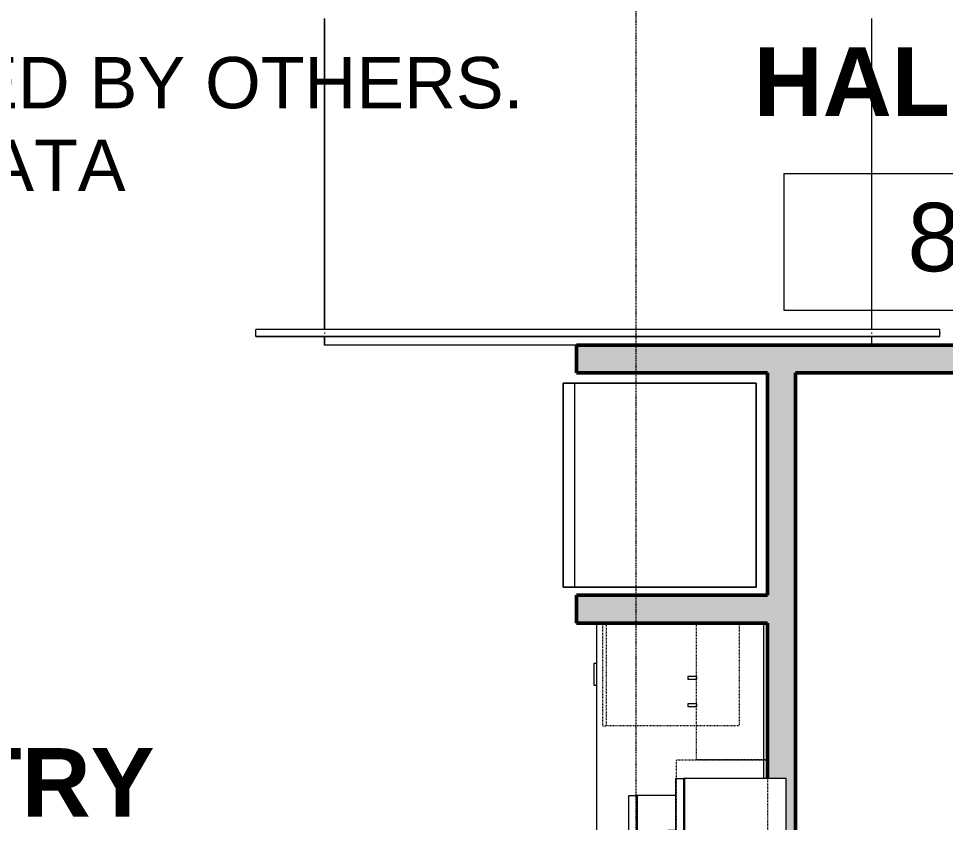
# Model space of a CAD drawing. Header units: inches. Extents: x -1205 to 1409, y -1117 to 895.
# Drawn here: x 506.8 to 669.4, y -146.3 to -5.3 of the extents above; entities that cross this region are included whole.
import ezdxf

# ---------------------------------------------------------------- set-up
doc = ezdxf.new("R2010")
doc.units = ezdxf.units.IN
doc.header["$MEASUREMENT"] = 0
doc.linetypes.add('Dash', pattern=[0.25, 0.125, -0.125])
doc.linetypes.add('Grid Line 1_4_', pattern=[0.4375, 0.25, -0.0625, 0.0625, -0.0625])
for name, color, linetype, lineweight in [('A-AREA-IDEN', 2, 'Continuous', 9), ('A-FLOR', 192, 'Continuous', 13), ('A-FLOR-HRAL', 11, 'Continuous', 13), ('A-FLOR-LEVL', 51, 'Continuous', 9), ('A-WALL-PATT', 111, 'Continuous', 13), ('G-ANNO-TEXT', 231, 'Continuous', 9), ('I-WALL', 2, 'Continuous', 13), ('Q-CASE', 31, 'Continuous', 9), ('Q-SPCQ', 91, 'Continuous', 13), ('S-GRID', 1, 'Continuous', 9)]:
    doc.layers.add(name, color=color, linetype=linetype, lineweight=lineweight)
doc.styles.add('Arial_3', font='arial.ttf', dxfattribs={"height": 9})
doc.styles.add('Arial_5', font='arial.ttf', dxfattribs={"height": 12})
doc.styles.add('Arial_B', font='arialbd.ttf', dxfattribs={"height": 12})

# ---------------------------------------------------------------- blocks, each defined once
blk = doc.blocks.new('1236 - Counter Top - 30_ Depth-4857198-8TH FLOOR TELECOM PLAN')
at = {"layer": 'Q-CASE'}
for p, q in [((-44.26, 30), (9.74, 30)), ((-41.51, 0.75), (-44.26, 0.75)), ((9.74, 0.75), (-17.51, 0.75))]:
    blk.add_line(p, q, dxfattribs=at)
blk = doc.blocks.new('Refrigerator-Side-by-Side-with_Ice_and_Water_Dispenser - 36_-1508285-8TH FLOOR TELECOM PLAN')
at = {"layer": 'Q-SPCQ', "lineweight": 9}
for p, q in [((17.875, -2), (-17.875, -2)), ((-17.875, -2), (-17.875, -35.875)), ((-17.875, -2), (17.875, -2)), ((-17.875, -35.875), (-17.875, -2)), ((17.875, -35.875), (17.875, -2)), ((17.875, -2), (17.875, -35.875)), ((-17.875, -33.875), (17.875, -33.875)), ((-17.875, -35.875), (17.875, -35.875)), ((17.875, -35.875), (-17.875, -35.875))]:
    blk.add_line(p, q, dxfattribs=at)
blk = doc.blocks.new('253 - 1_-6_ x 34_h - 8th Kitchen-4313505-8TH FLOOR TELECOM PLAN')
at = {"layer": 'Q-CASE', "linetype": 'Dash'}
for p, q in [((-8.26, 0), (9.74, 0)), ((9.74, 0), (9.74, -23.25)), ((9.74, -23.25), (-8.26, -23.25)), ((-8.26, -24), (9.74, -24)), ((9.74, -24), (9.74, -23.25))]:
    blk.add_line(p, q, dxfattribs=at)
at = {"layer": 'Q-CASE', "color": 53}
for p, q in [((-1.14, -25), (-1.14, -25.5)), ((-1.14, -25.5), (2.61, -25.5)), ((2.61, -25.5), (2.61, -25))]:
    blk.add_line(p, q, dxfattribs=at)
blk = doc.blocks.new('312 - 2_-6_ x 15_H - 8th Kitchen-4313707-8TH FLOOR TELECOM PLAN')
at = {"layer": 'Q-CASE', "color": 53}
for p, q in [((-2.14, 19.94), (-2.62, 19.94)), ((-2.62, 19.94), (-2.62, 18.44)), ((-2.14, 18.44), (-2.14, 19.94)), ((2.61, 19.94), (2.13, 19.94)), ((2.13, 19.94), (2.13, 18.44)), ((2.61, 18.44), (2.61, 19.94)), ((-2.14, 18.44), (-2.62, 18.44)), ((2.61, 18.44), (2.13, 18.44))]:
    blk.add_line(p, q, dxfattribs=at)
at = {"layer": 'Q-CASE', "linetype": 'Dash'}
for p, q in [((-15, 2.44), (-15, 18.44)), ((-15, 18.44), (15, 18.44)), ((15, 18.44), (15, 2.44)), ((15, 2.44), (-15, 2.44))]:
    blk.add_line(p, q, dxfattribs=at)
blk = doc.blocks.new('Microwave 2 - 800 Watt-1_5CuFt-2912643-8TH FLOOR TELECOM PLAN')
at = {"layer": 'Q-SPCQ', "color": 53, "lineweight": 9}
for p, q in [((17.11, -8.88), (-6.89, -8.88)), ((-6.89, -8.88), (-6.89, -26.88)), ((17.11, -26.88), (17.11, -8.88)), ((-6.89, -26.75), (9.11, -26.75)), ((-6.89, -28.25), (-6.89, -26.75)), ((-6.89, -26.88), (17.11, -26.88)), ((9.11, -26.75), (9.11, -28.25)), ((17.11, -28.25), (17.11, -26.88)), ((2.25, -28.25), (-6.89, -28.25)), ((7, -28.25), (2.74, -28.25)), ((9.11, -28.25), (7.49, -28.25)), ((17.11, -28.25), (9.11, -28.25)), ((10.48, -28.25), (10.48, -28.38)), ((11.86, -28.38), (10.48, -28.38)), ((11.86, -28.25), (11.86, -28.38)), ((11.92, -28.38), (11.86, -28.38)), ((11.92, -28.38), (11.92, -28.25)), ((12.42, -28.38), (11.92, -28.38)), ((12.42, -28.25), (12.42, -28.38)), ((13.79, -28.38), (12.42, -28.38)), ((13.79, -28.38), (13.79, -28.25)), ((14.23, -28.25), (14.23, -28.38)), ((15.61, -28.38), (14.23, -28.38)), ((15.61, -28.38), (15.61, -28.25))]:
    blk.add_line(p, q, dxfattribs=at)
blk = doc.blocks.new('312 - 2_-0_-4857223-8TH FLOOR TELECOM PLAN')
at = {"layer": 'Q-CASE', "color": 53}
for p, q in [((-2.14, 16.44), (-2.62, 16.44)), ((-2.62, 16.44), (-2.62, 14.94)), ((-2.14, 14.94), (-2.14, 16.44)), ((2.61, 16.44), (2.13, 16.44)), ((2.13, 16.44), (2.13, 14.94)), ((2.61, 14.94), (2.61, 16.44)), ((-2.14, 14.94), (-2.62, 14.94)), ((2.61, 14.94), (2.13, 14.94))]:
    blk.add_line(p, q, dxfattribs=at)
at = {"layer": 'Q-CASE', "linetype": 'Dash'}
for p, q in [((-12, 2.44), (-12, 14.94)), ((-12, 14.94), (12, 14.94)), ((12, 14.94), (12, 2.44)), ((12, 2.44), (-12, 2.44))]:
    blk.add_line(p, q, dxfattribs=at)
blk = doc.blocks.new('Microwave 2 - 800 Watt-1_5CuFt-V78-8TH FLOOR TELECOM PLAN')
at = {"layer": 'Q-SPCQ', "color": 53, "lineweight": 9}
for p, q in [((16.86, -8.88), (14.11, -8.88)), ((-6.89, -20), (-6.89, -26.88)), ((-6.89, -26.75), (9.11, -26.75)), ((-6.89, -28.25), (-6.89, -26.75)), ((-6.89, -26.88), (16.86, -26.88)), ((9.11, -26.75), (9.11, -28.25)), ((9.11, -28.25), (-6.89, -28.25)), ((16.86, -28.25), (9.11, -28.25)), ((10.48, -28.25), (10.48, -28.38)), ((11.86, -28.38), (10.48, -28.38)), ((11.86, -28.25), (11.86, -28.38)), ((11.92, -28.38), (11.86, -28.38)), ((11.92, -28.38), (11.92, -28.25)), ((12.42, -28.38), (11.92, -28.38)), ((12.42, -28.25), (12.42, -28.38)), ((13.79, -28.38), (12.42, -28.38)), ((13.79, -28.38), (13.79, -28.25)), ((14.23, -28.25), (14.23, -28.38)), ((15.61, -28.38), (14.23, -28.38)), ((15.61, -28.38), (15.61, -28.25))]:
    blk.add_line(p, q, dxfattribs=at)
blk = doc.blocks.new('Top Rail Type - Top Rail_Internal_-5373771-8TH FLOOR TELECOM PLAN')
at = {"layer": 'A-FLOR-HRAL', "color": 53, "lineweight": 9}
for p, q in [((560.43, -59.81), (548.46, -59.81)), ((656.43, -59.81), (560.43, -59.81)), ((668.46, -59.81), (656.43, -59.81)), ((548.46, -60.53), (548.46, -60.34)), ((548.46, -61.06), (560.43, -61.06)), ((560.43, -61.06), (656.43, -61.06)), ((656.43, -61.06), (668.46, -61.06)), ((668.46, -60.34), (668.46, -60.53))]:
    blk.add_line(p, q, dxfattribs=at)
for points in [[(560.46, -60.34), (560.46, -60.37), (560.46, -60.44), (560.46, -60.5), (560.46, -60.53)], [(656.46, -60.34), (656.46, -60.37), (656.46, -60.44), (656.46, -60.5), (656.46, -60.53)]]:
    blk.add_open_spline(points, degree=3, dxfattribs=at)
blk = doc.blocks.new('Top Rail Type - Top Rail_Internal_-V123-8TH FLOOR TELECOM PLAN')
at = {"layer": 'A-FLOR-HRAL', "color": 53, "lineweight": 9}
for p, q in [((548.46, -61.06), (548.46, -59.81)), ((560.46, -59.81), (548.46, -59.81)), ((656.46, -59.81), (560.46, -59.81)), ((668.46, -59.81), (656.46, -59.81)), ((668.46, -61.06), (668.46, -59.81)), ((560.46, -61.06), (548.46, -61.06)), ((656.46, -61.06), (560.46, -61.06)), ((668.46, -61.06), (656.46, -61.06))]:
    blk.add_line(p, q, dxfattribs=at)
blk = doc.blocks.new('18433_1 - AEO NY - CENTRAL_rvt-1-8TH FLOOR TELECOM PLAN')
at = {"layer": 'A-WALL-PATT'}
for points in [[(604.68, -67.44), (638.68, -67.44), (638.68, -62.56), (604.68, -62.56), (604.68, -62.65)], [(719.15, -67.44), (719.15, -62.56), (638.68, -62.56), (638.68, -67.44), (664.77, -67.44)], [(643.12, -223.24), (643.12, -67.44), (638.24, -67.44), (638.24, -138.55), (641.49, -138.55), (641.49, -162.55), (638.24, -162.55), (638.24, -223.24), (642.67, -223.24)], [(638.24, -111.31), (638.24, -106.44), (604.68, -106.44), (604.68, -111.31), (620.57, -111.31)]]:
    blk.add_hatch(color=253, dxfattribs=at).paths.add_polyline_path(points, flags=0)
at = {"layer": 'A-FLOR', "color": 253}
for p, q in [((560.46, -59.81), (560.46, -5.31)), ((560.46, -62.56), (560.46, -61.06)), ((604.68, -62.56), (560.46, -62.56))]:
    blk.add_line(p, q, dxfattribs=at)
at = {"layer": 'A-FLOR-LEVL', "color": 53}
for p, q in [((560.46, -5.31), (560.46, -59.81)), ((656.46, -5.31), (656.46, -59.81)), ((560.46, -61.06), (560.46, -62.56)), ((656.46, -61.06), (656.46, -62.56)), ((574.86, -62.56), (560.46, -62.56))]:
    blk.add_line(p, q, dxfattribs=at)
at = {"layer": 'I-WALL', "color": 213, "lineweight": 50}
for p, q in [((638.68, -62.56), (604.68, -62.56)), ((604.68, -62.56), (604.68, -67.44)), ((714.52, -62.56), (638.68, -62.56)), ((604.68, -67.44), (638.24, -67.44)), ((638.24, -67.44), (638.24, -106.44)), ((643.12, -67.44), (719.15, -67.44)), ((643.12, -223.24), (643.12, -67.44)), ((638.24, -106.44), (604.68, -106.44)), ((604.68, -106.44), (604.68, -111.31)), ((604.68, -111.31), (638.24, -111.31)), ((638.24, -111.31), (638.24, -138.55))]:
    blk.add_line(p, q, dxfattribs=at)
at = {"layer": 'S-GRID', "linetype": 'Grid Line 1_4_'}
blk.add_line((615.18, -423.37), (615.18, 870.85), dxfattribs=at)
at = {"color": 53, "lineweight": 9}
for name in ['Top Rail Type - Top Rail_Internal_-5373771-8TH FLOOR TELECOM PLAN', 'Top Rail Type - Top Rail_Internal_-V123-8TH FLOOR TELECOM PLAN']:
    blk.add_blockref(name, (0, 0), dxfattribs=at)
for name, p, rotation in [('Refrigerator-Side-by-Side-with_Ice_and_Water_Dispenser - 36_-1508285-8TH FLOOR TELECOM PLAN', (638.24, -87.12), 269.9999999999995), ('253 - 1_-6_ x 34_h - 8th Kitchen-4313505-8TH FLOOR TELECOM PLAN', (633.24, -119.57), 269.9999999999999), ('1236 - Counter Top - 30_ Depth-4857198-8TH FLOOR TELECOM PLAN', (638.24, -121.05), 89.99999999999977), ('312 - 2_-0_-4857223-8TH FLOOR TELECOM PLAN', (640.68, -123.31), 89.9999999999999), ('312 - 2_-6_ x 15_H - 8th Kitchen-4313707-8TH FLOOR TELECOM PLAN', (640.68, -150.31), 89.9999999999999), ('Microwave 2 - 800 Watt-1_5CuFt-2912643-8TH FLOOR TELECOM PLAN', (650.37, -145.45), 269.9999999999996), ('Microwave 2 - 800 Watt-1_5CuFt-V78-8TH FLOOR TELECOM PLAN', (642.12, -148.45), 269.9999999999996)]:
    blk.add_blockref(name, p, dxfattribs=dict(at, rotation=rotation))
blk = doc.blocks.new('Room Tag - Room Tag-84095-8TH FLOOR TELECOM PLAN')
at = {"layer": 'A-AREA-IDEN'}
for p, q in [((-0.375, -0.0625), (-0.375, -0.3125)), ((-0.375, -0.0625), (0.375, -0.0625)), ((0.375, -0.0625), (0.375, -0.3125)), ((-0.375, -0.3125), (0.375, -0.3125))]:
    blk.add_line(p, q, dxfattribs=at)

msp = doc.modelspace()

# ---------------------------------------------------------------- block references
at = {"lineweight": 5}
msp.add_blockref('18433_1 - AEO NY - CENTRAL_rvt-1-8TH FLOOR TELECOM PLAN', (0, 0), dxfattribs=at)

# ---------------------------------------------------------------- next in the draw order: block references
at = {"layer": 'A-AREA-IDEN', "xscale": 95.99999999999994, "yscale": 95.99999999999994, "zscale": 95.99999999999994}
msp.add_blockref('Room Tag - Room Tag-84095-8TH FLOOR TELECOM PLAN', (677.05, -26.46), dxfattribs=at)

# ---------------------------------------------------------------- next in the draw order: texts
at = {"layer": 'A-AREA-IDEN', "char_height": 12, "attachment_point": 1}
for s, insert, width, style in [('HALLWAY', (635.8, -10.38), 99.687, 'Arial_B'), ('815', (662.77, -37.63), 33.633, 'Arial_5'), ('PANTRY', (461.73, -133.25), 81.81, 'Arial_B')]:
    msp.add_mtext(s, dxfattribs=dict(at, insert=insert, width=width, style=style))
at = {"layer": 'G-ANNO-TEXT', "color": 7, "char_height": 9, "attachment_point": 1, "style": 'Arial_3'}
for s, insert, width in [('FURNITURE FEED BY OTHERS.', (406.12, -12.05), 232.098), ('PROVIDE 12X DATA', (406.12, -26.55), 146.046)]:
    msp.add_mtext(s, dxfattribs=dict(at, insert=insert, width=width))

doc.saveas('drawing.dxf')
